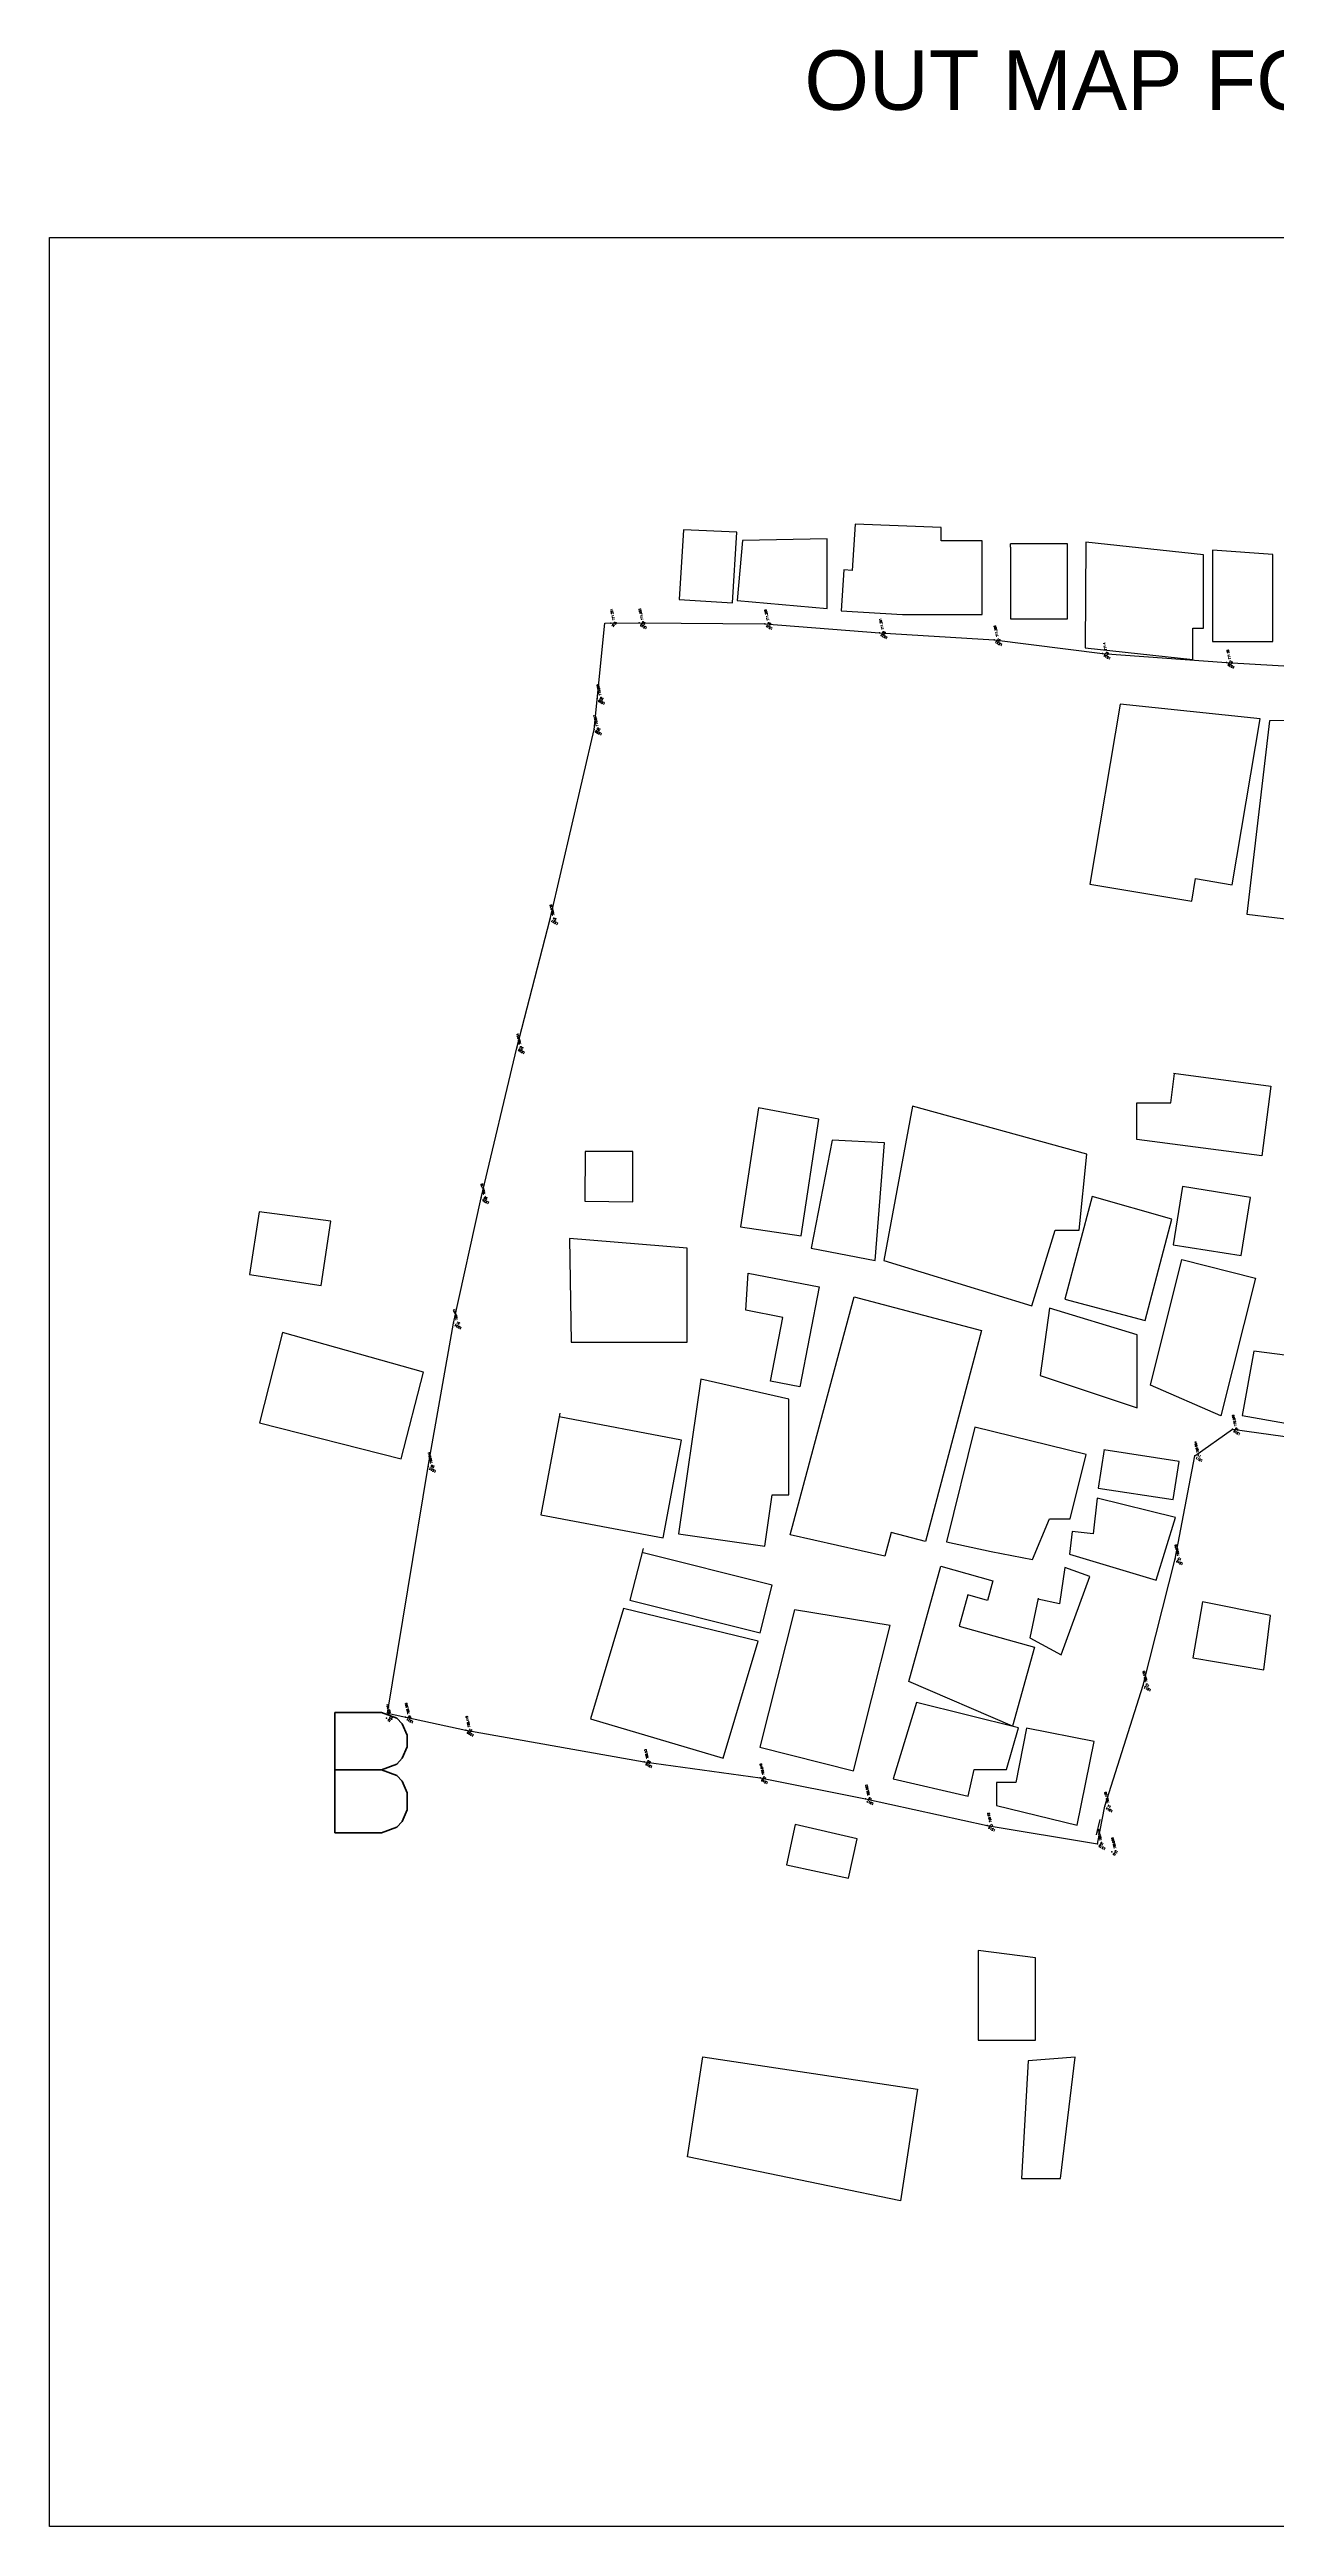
# Model space of a CAD drawing. Header units: millimetres. Extents: x 3197 to 59319, y 691 to 32741.
# Drawn here: x 18121 to 28293, y 12201 to 32741 of the extents above; entities that cross this region are included whole.
import ezdxf
from ezdxf.enums import TextEntityAlignment as Align

# ---------------------------------------------------------------- set-up
doc = ezdxf.new("R2010")
doc.units = ezdxf.units.MM
for name, color, linetype in [('Chainage_TXT', 7, 'Continuous'), ('Points', 7, 'Continuous'), ('Points-ELV', 6, 'Continuous'), ('Points-NUM', 4, 'Continuous'), ('Points-TXT', 3, 'Continuous')]:
    doc.layers.add(name, color=color, linetype=linetype)
doc.styles.add('romans', font='romans.shx')
doc.styles.get("Standard").update_dxf_attribs({"font": 'arial.ttf'})

# ---------------------------------------------------------------- blocks, each defined once
blk = doc.blocks.new('POINTS')
at = {"layer": 'Points'}
blk.add_line((0, 0), (0, 0), dxfattribs=at)
blk.add_point((0, 0), dxfattribs=at)
at = {"layer": 'Points-ELV', "style": 'romans'}
blk.add_attdef('ELEV', text='', height=1, rotation=45, dxfattribs=at).set_placement((0, 0), align=Align.BOTTOM_LEFT)
at = {"layer": 'Points-NUM', "style": 'romans'}
blk.add_attdef('PTNUM', text='', height=1, dxfattribs=at).set_placement((0, 0), align=Align.BOTTOM_RIGHT)
at = {"layer": 'Points-TXT', "style": 'romans'}
blk.add_attdef('DESC', text='', height=1, dxfattribs=at).set_placement((0, 0), align=Align.BOTTOM_RIGHT)

msp = doc.modelspace()

# ---------------------------------------------------------------- linework, layer by layer
at = {"color": 143, "true_color": 0x7aafdf}
for points in [[(20922, 18944), (21260, 20991), (21470, 22180), (21699, 23218), (21995, 24463), (22272, 25532), (22635, 27104), (22724, 27985)], [(22724, 27985), (23009, 27986), (24051, 27979), (25002, 27905), (25953, 27846), (26852, 27733), (27880, 27659), (28974, 27594), (29977, 27500), (31177, 27411), (34119, 27370), (36639, 26980)], [(20922, 18944), (21572, 18803), (23052, 18541), (24012, 18408), (24887, 18234), (25895, 18015), (26810, 17862), (26869, 18173), (27187, 19177), (27452, 20224), (27615, 21080), (27928, 21301), (29002, 21151), (30096, 20990), (31190, 20848), (32352, 20701), (33501, 20573), (34687, 20407), (35728, 20279), (36576, 20162), (37452, 20014)]]:
    msp.add_lwpolyline(points, dxfattribs=at)
at = {"layer": 'Chainage_TXT'}
for p, q in [((23378, 28758), (23340, 28182)), ((23820, 28738), (23378, 28758)), ((24799, 28806), (24774, 28421)), ((25513, 28778), (24799, 28806)), ((25513, 28668), (25513, 28778)), ((23782, 28153), (23820, 28738)), ((23867, 28670), (23823, 28172)), ((24568, 28685), (23867, 28670)), ((24568, 28105), (24568, 28685)), ((25853, 28668), (25513, 28668)), ((25853, 28056), (25853, 28668)), ((26561, 28642), (26089, 28642)), ((26089, 28614), (26089, 28642)), ((26089, 28614), (26089, 28020)), ((26561, 28020), (26561, 28642)), ((26713, 28655), (26708, 27781)), ((27687, 28551), (26713, 28655)), ((27763, 28590), (27763, 27833)), ((28263, 28554), (27763, 28590)), ((28263, 27833), (28263, 28554)), ((24705, 28426), (24683, 28088)), ((24774, 28421), (24705, 28426)), ((27687, 27943), (27687, 28551)), ((23340, 28182), (23782, 28153)), ((23823, 28172), (24568, 28105)), ((24683, 28088), (25192, 28056)), ((25192, 28056), (25649, 28056)), ((25649, 28056), (25853, 28056)), ((26089, 28020), (26561, 28020)), ((27600, 27682), (27600, 27943)), ((27600, 27943), (27687, 27943)), ((26708, 27781), (27600, 27682)), ((27763, 27833), (28263, 27833)), ((26996, 27314), (26745, 25821)), ((28158, 27191), (26996, 27314)), ((27927, 25815), (28158, 27191)), ((28236, 27174), (28047, 25571)), ((28658, 27178), (28236, 27174)), ((26745, 25821), (27592, 25679)), ((27592, 25679), (27623, 25866)), ((27623, 25866), (27927, 25815)), ((28047, 25571), (28507, 25517)), ((27417, 24007), (27449, 24250)), ((27439, 24252), (28247, 24145)), ((28247, 24145), (28171, 23567)), ((23998, 23965), (23850, 22979)), ((24498, 23871), (23998, 23965)), ((24353, 22903), (24498, 23871)), ((25275, 23979), (25038, 22698)), ((26720, 23580), (25275, 23979)), ((27136, 23703), (27136, 24007)), ((27136, 24007), (27417, 24007)), ((24609, 23698), (24436, 22802)), ((25043, 23674), (24609, 23698)), ((24967, 22700), (25043, 23674)), ((28171, 23567), (27136, 23703)), ((22562, 23602), (22559, 23190)), ((22956, 23602), (22562, 23602)), ((22956, 23187), (22956, 23602)), ((26656, 22950), (26720, 23580)), ((26764, 23230), (26539, 22378)), ((27426, 23041), (26764, 23230)), ((27514, 23314), (27436, 22828)), ((28079, 23222), (27514, 23314)), ((28001, 22742), (28079, 23222)), ((19859, 23103), (19778, 22583)), ((20454, 23025), (19859, 23103)), ((20372, 22491), (20454, 23025)), ((22559, 23190), (22956, 23187)), ((27204, 22202), (27426, 23041)), ((22432, 22881), (22446, 22022)), ((23406, 22802), (22432, 22881)), ((23406, 22022), (23406, 22802)), ((23850, 22979), (24353, 22903)), ((24436, 22802), (24967, 22700)), ((26266, 22323), (26457, 22950)), ((26457, 22950), (26656, 22950)), ((27436, 22828), (28001, 22742)), ((25038, 22698), (26266, 22323)), ((27248, 21666), (27508, 22707)), ((27508, 22707), (28119, 22554)), ((19778, 22583), (20372, 22491)), ((23894, 22286), (23914, 22595)), ((23914, 22595), (24502, 22480)), ((24502, 22480), (24340, 21651)), ((24532, 21434), (24792, 22398)), ((24792, 22398), (25847, 22119)), ((28119, 22554), (27833, 21410)), ((24201, 22227), (23894, 22286)), ((24097, 21698), (24201, 22227)), ((26412, 22305), (26333, 21745)), ((27138, 22084), (26412, 22305)), ((26539, 22378), (27204, 22202)), ((20052, 22102), (19861, 21354)), ((21220, 21772), (20052, 22102)), ((22446, 22022), (23406, 22022)), ((25847, 22119), (25384, 20368)), ((27138, 21477), (27138, 22084)), ((28106, 21946), (28010, 21414)), ((28981, 21836), (28106, 21946)), ((21037, 21054), (21220, 21772)), ((23520, 21714), (23334, 20433)), ((24251, 21550), (23520, 21714)), ((24340, 21651), (24097, 21698)), ((26333, 21745), (27138, 21477)), ((27833, 21410), (27248, 21666)), ((22352, 21434), (22193, 20591)), ((23361, 21210), (22346, 21402)), ((24251, 20756), (24251, 21550)), ((24260, 20425), (24532, 21434)), ((28010, 21414), (28878, 21258)), ((19861, 21354), (21037, 21054)), ((23208, 20399), (23361, 21210)), ((25791, 21317), (25558, 20367)), ((26715, 21090), (25791, 21317)), ((26584, 20556), (26715, 21090)), ((26864, 21131), (26815, 20811)), ((27486, 21033), (26863, 21128)), ((27437, 20716), (27486, 21033)), ((24050, 20329), (24112, 20756)), ((24112, 20756), (24251, 20756)), ((26815, 20811), (27437, 20716)), ((22193, 20591), (23208, 20399)), ((26270, 20219), (26411, 20556)), ((26411, 20556), (26584, 20556)), ((26806, 20728), (26774, 20433)), ((27455, 20567), (26806, 20728)), ((27297, 20047), (27455, 20567)), ((23334, 20433), (24050, 20329)), ((25046, 20247), (24260, 20425)), ((25098, 20444), (25046, 20247)), ((25384, 20368), (25098, 20444)), ((25558, 20367), (25928, 20285)), ((26599, 20452), (26578, 20264)), ((26774, 20433), (26599, 20452)), ((23041, 20312), (22933, 19882)), ((24112, 20007), (23032, 20278)), ((25244, 19207), (25510, 20164)), ((25510, 20164), (25942, 20044)), ((25928, 20285), (26270, 20219)), ((26539, 20154), (26495, 19853)), ((26746, 20079), (26539, 20154)), ((26578, 20264), (27297, 20047)), ((24013, 19612), (24112, 20007)), ((25735, 19926), (25663, 19666)), ((25897, 19881), (25735, 19926)), ((25942, 20044), (25897, 19881)), ((26509, 19428), (26746, 20079)), ((22878, 19814), (22606, 18899)), ((23995, 19542), (22878, 19814)), ((22933, 19882), (24013, 19612)), ((24298, 19801), (24011, 18662)), ((25090, 19671), (24298, 19801)), ((26316, 19899), (26247, 19571)), ((26495, 19853), (26314, 19891)), ((27679, 19869), (27600, 19405)), ((28243, 19755), (27679, 19869)), ((28189, 19305), (28243, 19755)), ((23706, 18571), (23995, 19542)), ((24787, 18466), (25090, 19671)), ((25663, 19666), (26286, 19493)), ((26247, 19571), (26509, 19428)), ((26286, 19493), (26104, 18837)), ((27600, 19405), (28189, 19305)), ((26104, 18837), (25244, 19207)), ((22606, 18899), (23706, 18571)), ((25308, 19035), (25115, 18402)), ((26154, 18825), (25308, 19035)), ((26056, 18477), (26154, 18825)), ((26104, 18837), (26104, 18837)), ((26221, 18822), (26131, 18370)), ((26781, 18710), (26221, 18822)), ((26642, 18016), (26781, 18710)), ((24011, 18662), (24787, 18466)), ((25115, 18402), (25736, 18257)), ((25736, 18257), (25788, 18477)), ((25788, 18477), (26056, 18477)), ((26131, 18370), (25972, 18370)), ((25972, 18370), (25972, 18179)), ((25972, 18179), (26642, 18016)), ((24303, 18023), (24230, 17688)), ((24817, 17902), (24303, 18023)), ((24746, 17576), (24817, 17902)), ((24230, 17688), (24746, 17576)), ((25820, 16976), (25820, 16233)), ((26296, 16915), (25820, 16976)), ((26296, 16233), (26296, 16915)), ((25820, 16233), (26296, 16233)), ((23411, 15267), (23537, 16096)), ((23537, 16096), (25316, 15826)), ((26235, 16062), (26180, 15087)), ((26625, 16092), (26235, 16062)), ((26503, 15087), (26625, 16092)), ((25316, 15826), (25176, 14901)), ((25176, 14901), (23411, 15267)), ((26180, 15087), (26503, 15087))]:
    msp.add_line(p, q, dxfattribs=at)
at = {"layer": 'Chainage_TXT', "color": 177, "true_color": 0x293189}
msp.add_line((26829, 18063), (26799, 17937), dxfattribs=at)
at = {"layer": 'Chainage_TXT', "color": 0}
msp.add_lwpolyline([(18121, 31182), (45771, 31182), (45771, 12201), (18121, 12201)], close=True, dxfattribs=at)

# ---------------------------------------------------------------- block references
at = {"layer": 'Points', "linetype": 'Continuous'}
ref = msp.add_blockref('POINTS', (22773, 27985, -14), dxfattribs=dict(at, xscale=-68.83159298740166, yscale=68.83159298740163, zscale=68.83159298740163, rotation=329.0980723058464))
ref.add_attrib('PTNUM', '57', dxfattribs={"layer": 'Points-NUM', "height": 17.2, "rotation": 149.0981, "style": 'romans'}).set_placement((22804, 28005, -14), align=Align.BOTTOM_RIGHT)
ref.add_attrib('DESC', 'I4', dxfattribs={"layer": 'Points-TXT', "height": 17.2, "rotation": 149.0981, "style": 'romans'}).set_placement((22791, 27983, -14), align=Align.BOTTOM_RIGHT)
ref.add_attrib('ELEV', '771.251', dxfattribs={"layer": 'Points-ELV', "height": 17.2, "rotation": 104.0981, "style": 'romans'}).set_placement((22814, 28014, -14), align=Align.BOTTOM_LEFT)
ref = msp.add_blockref('POINTS', (23009, 27986, -17), dxfattribs=dict(at, xscale=-68.83159298740166, yscale=68.83159298740163, zscale=68.83159298740163, rotation=329.0980723058464))
ref.add_attrib('PTNUM', '58', dxfattribs={"layer": 'Points-NUM', "height": 17.2, "rotation": 149.0981, "style": 'romans'}).set_placement((23040, 28005, -17), align=Align.BOTTOM_RIGHT)
ref.add_attrib('DESC', 'LS30', dxfattribs={"layer": 'Points-TXT', "height": 17.2, "rotation": 149.0981, "style": 'romans'}).set_placement((23027, 27983, -17), align=Align.BOTTOM_RIGHT)
ref.add_attrib('ELEV', '771.203', dxfattribs={"layer": 'Points-ELV', "height": 17.2, "rotation": 104.0981, "style": 'romans'}).set_placement((23050, 28015, -17), align=Align.BOTTOM_LEFT)
ref = msp.add_blockref('POINTS', (24051, 27979, -10), dxfattribs=dict(at, xscale=-68.83159298740166, yscale=68.83159298740163, zscale=68.83159298740163, rotation=329.0980723058464))
ref.add_attrib('PTNUM', '59', dxfattribs={"layer": 'Points-NUM', "height": 17.2, "rotation": 149.0981, "style": 'romans'}).set_placement((24082, 27999, -10), align=Align.BOTTOM_RIGHT)
ref.add_attrib('DESC', 'LS31', dxfattribs={"layer": 'Points-TXT', "height": 17.2, "rotation": 149.0981, "style": 'romans'}).set_placement((24069, 27977, -10), align=Align.BOTTOM_RIGHT)
ref.add_attrib('ELEV', '771.309', dxfattribs={"layer": 'Points-ELV', "height": 17.2, "rotation": 104.0981, "style": 'romans'}).set_placement((24092, 28009, -10), align=Align.BOTTOM_LEFT)
ref = msp.add_blockref('POINTS', (25002, 27905, -6), dxfattribs=dict(at, xscale=-68.83159298740166, yscale=68.83159298740163, zscale=68.83159298740163, rotation=329.0980723058464))
ref.add_attrib('PTNUM', '60', dxfattribs={"layer": 'Points-NUM', "height": 17.2, "rotation": 149.0981, "style": 'romans'}).set_placement((25034, 27924, -6), align=Align.BOTTOM_RIGHT)
ref.add_attrib('DESC', 'LS32', dxfattribs={"layer": 'Points-TXT', "height": 17.2, "rotation": 149.0981, "style": 'romans'}).set_placement((25021, 27902, -6), align=Align.BOTTOM_RIGHT)
ref.add_attrib('ELEV', '771.361', dxfattribs={"layer": 'Points-ELV', "height": 17.2, "rotation": 104.0981, "style": 'romans'}).set_placement((25043, 27934, -6), align=Align.BOTTOM_LEFT)
ref = msp.add_blockref('POINTS', (25953, 27846, -4), dxfattribs=dict(at, xscale=-68.83159298740166, yscale=68.83159298740163, zscale=68.83159298740163, rotation=329.0980723058464))
ref.add_attrib('PTNUM', '61', dxfattribs={"layer": 'Points-NUM', "height": 17.2, "rotation": 149.0981, "style": 'romans'}).set_placement((25985, 27865, -4), align=Align.BOTTOM_RIGHT)
ref.add_attrib('DESC', 'LS33', dxfattribs={"layer": 'Points-TXT', "height": 17.2, "rotation": 149.0981, "style": 'romans'}).set_placement((25972, 27843, -4), align=Align.BOTTOM_RIGHT)
ref.add_attrib('ELEV', '771.396', dxfattribs={"layer": 'Points-ELV', "height": 17.2, "rotation": 104.0981, "style": 'romans'}).set_placement((25994, 27875, -4), align=Align.BOTTOM_LEFT)
ref = msp.add_blockref('POINTS', (26852, 27733, -3), dxfattribs=dict(at, xscale=-68.83159298740166, yscale=68.83159298740163, zscale=68.83159298740163, rotation=329.0980723058464))
ref.add_attrib('PTNUM', '62', dxfattribs={"layer": 'Points-NUM', "height": 17.2, "rotation": 149.0981, "style": 'romans'}).set_placement((26884, 27753, -3), align=Align.BOTTOM_RIGHT)
ref.add_attrib('DESC', 'LS34', dxfattribs={"layer": 'Points-TXT', "height": 17.2, "rotation": 149.0981, "style": 'romans'}).set_placement((26870, 27731, -3), align=Align.BOTTOM_RIGHT)
ref.add_attrib('ELEV', '771.4', dxfattribs={"layer": 'Points-ELV', "height": 17.2, "rotation": 104.0981, "style": 'romans'}).set_placement((26893, 27762, -3), align=Align.BOTTOM_LEFT)
ref = msp.add_blockref('POINTS', (27880, 27659, 9), dxfattribs=dict(at, xscale=-68.83159298740166, yscale=68.83159298740163, zscale=68.83159298740163, rotation=329.0980723058464))
ref.add_attrib('PTNUM', '63', dxfattribs={"layer": 'Points-NUM', "height": 17.2, "rotation": 149.0981, "style": 'romans'}).set_placement((27911, 27679, 9), align=Align.BOTTOM_RIGHT)
ref.add_attrib('DESC', 'LS35', dxfattribs={"layer": 'Points-TXT', "height": 17.2, "rotation": 149.0981, "style": 'romans'}).set_placement((27898, 27656, 9), align=Align.BOTTOM_RIGHT)
ref.add_attrib('ELEV', '771.58', dxfattribs={"layer": 'Points-ELV', "height": 17.2, "rotation": 104.0981, "style": 'romans'}).set_placement((27921, 27688, 9), align=Align.BOTTOM_LEFT)
ref = msp.add_blockref('POINTS', (22660, 27359, -39), dxfattribs=dict(at, xscale=-68.83159298740166, yscale=68.83159298740163, zscale=68.83159298740163, rotation=329.0980723058464))
ref.add_attrib('PTNUM', '56', dxfattribs={"layer": 'Points-NUM', "height": 17.2, "rotation": 149.0981, "style": 'romans'}).set_placement((22692, 27378, -39), align=Align.BOTTOM_RIGHT)
ref.add_attrib('DESC', 'LS29', dxfattribs={"layer": 'Points-TXT', "height": 17.2, "rotation": 149.0981, "style": 'romans'}).set_placement((22679, 27356, -39), align=Align.BOTTOM_RIGHT)
ref.add_attrib('ELEV', '770.885', dxfattribs={"layer": 'Points-ELV', "height": 17.2, "rotation": 104.0981, "style": 'romans'}).set_placement((22701, 27388, -39), align=Align.BOTTOM_LEFT)
ref = msp.add_blockref('POINTS', (22635, 27104, -41), dxfattribs=dict(at, xscale=-68.83159298740166, yscale=68.83159298740163, zscale=68.83159298740163, rotation=329.0980723058464))
ref.add_attrib('PTNUM', '55', dxfattribs={"layer": 'Points-NUM', "height": 17.2, "rotation": 149.0981, "style": 'romans'}).set_placement((22666, 27124, -41), align=Align.BOTTOM_RIGHT)
ref.add_attrib('DESC', 'LS28', dxfattribs={"layer": 'Points-TXT', "height": 17.2, "rotation": 149.0981, "style": 'romans'}).set_placement((22653, 27102, -41), align=Align.BOTTOM_RIGHT)
ref.add_attrib('ELEV', '770.857', dxfattribs={"layer": 'Points-ELV', "height": 17.2, "rotation": 104.0981, "style": 'romans'}).set_placement((22676, 27133, -41), align=Align.BOTTOM_LEFT)
ref = msp.add_blockref('POINTS', (22272, 25532, -104), dxfattribs=dict(at, xscale=-68.83159298740166, yscale=68.83159298740163, zscale=68.83159298740163, rotation=329.0980723058464))
ref.add_attrib('PTNUM', '54', dxfattribs={"layer": 'Points-NUM', "height": 17.2, "rotation": 149.0981, "style": 'romans'}).set_placement((22303, 25552, -104), align=Align.BOTTOM_RIGHT)
ref.add_attrib('DESC', 'LS27', dxfattribs={"layer": 'Points-TXT', "height": 17.2, "rotation": 149.0981, "style": 'romans'}).set_placement((22290, 25530, -104), align=Align.BOTTOM_RIGHT)
ref.add_attrib('ELEV', '769.936', dxfattribs={"layer": 'Points-ELV', "height": 17.2, "rotation": 104.0981, "style": 'romans'}).set_placement((22313, 25561, -104), align=Align.BOTTOM_LEFT)
ref = msp.add_blockref('POINTS', (21995, 24463, -124), dxfattribs=dict(at, xscale=-68.83159298740166, yscale=68.83159298740163, zscale=68.83159298740163, rotation=329.0980723058464))
ref.add_attrib('PTNUM', '53', dxfattribs={"layer": 'Points-NUM', "height": 17.2, "rotation": 149.0981, "style": 'romans'}).set_placement((22027, 24482, -124), align=Align.BOTTOM_RIGHT)
ref.add_attrib('DESC', 'LS26', dxfattribs={"layer": 'Points-TXT', "height": 17.2, "rotation": 149.0981, "style": 'romans'}).set_placement((22014, 24460, -124), align=Align.BOTTOM_RIGHT)
ref.add_attrib('ELEV', '769.654', dxfattribs={"layer": 'Points-ELV', "height": 17.2, "rotation": 104.0981, "style": 'romans'}).set_placement((22036, 24492, -124), align=Align.BOTTOM_LEFT)
ref = msp.add_blockref('POINTS', (21699, 23218, -139), dxfattribs=dict(at, xscale=-68.83159298740166, yscale=68.83159298740163, zscale=68.83159298740163, rotation=329.0980723058464))
ref.add_attrib('PTNUM', '52', dxfattribs={"layer": 'Points-NUM', "height": 17.2, "rotation": 149.0981, "style": 'romans'}).set_placement((21731, 23237, -139), align=Align.BOTTOM_RIGHT)
ref.add_attrib('DESC', 'LS25', dxfattribs={"layer": 'Points-TXT', "height": 17.2, "rotation": 149.0981, "style": 'romans'}).set_placement((21718, 23215, -139), align=Align.BOTTOM_RIGHT)
ref.add_attrib('ELEV', '769.428', dxfattribs={"layer": 'Points-ELV', "height": 17.2, "rotation": 104.0981, "style": 'romans'}).set_placement((21740, 23247, -139), align=Align.BOTTOM_LEFT)
ref = msp.add_blockref('POINTS', (21470, 22180, -141), dxfattribs=dict(at, xscale=-68.83159298740166, yscale=68.83159298740163, zscale=68.83159298740163, rotation=329.0980723058464))
ref.add_attrib('PTNUM', '51', dxfattribs={"layer": 'Points-NUM', "height": 17.2, "rotation": 149.0981, "style": 'romans'}).set_placement((21502, 22200, -141), align=Align.BOTTOM_RIGHT)
ref.add_attrib('DESC', 'LS24', dxfattribs={"layer": 'Points-TXT', "height": 17.2, "rotation": 149.0981, "style": 'romans'}).set_placement((21489, 22177, -141), align=Align.BOTTOM_RIGHT)
ref.add_attrib('ELEV', '769.401', dxfattribs={"layer": 'Points-ELV', "height": 17.2, "rotation": 104.0981, "style": 'romans'}).set_placement((21511, 22209, -141), align=Align.BOTTOM_LEFT)
ref = msp.add_blockref('POINTS', (27928, 21301, -95), dxfattribs=dict(at, xscale=-68.97143556029435, yscale=68.97143556029435, zscale=68.97143556029435, rotation=329.0980723058464))
ref.add_attrib('PTNUM', '10', dxfattribs={"layer": 'Points-NUM', "height": 17.2, "rotation": 149.0981, "style": 'romans'}).set_placement((27960, 21320, -95), align=Align.BOTTOM_RIGHT)
ref.add_attrib('DESC', 'LS10', dxfattribs={"layer": 'Points-TXT', "height": 17.2, "rotation": 149.0981, "style": 'romans'}).set_placement((27946, 21298, -95), align=Align.BOTTOM_RIGHT)
ref.add_attrib('ELEV', '770.069', dxfattribs={"layer": 'Points-ELV', "height": 17.2, "rotation": 104.0981, "style": 'romans'}).set_placement((27969, 21330, -95), align=Align.BOTTOM_LEFT)
ref = msp.add_blockref('POINTS', (27615, 21080, -102), dxfattribs=dict(at, xscale=-68.97143556029435, yscale=68.97143556029435, zscale=68.97143556029435, rotation=329.0980723058464))
ref.add_attrib('PTNUM', '11', dxfattribs={"layer": 'Points-NUM', "height": 17.2, "rotation": 149.0981, "style": 'romans'}).set_placement((27647, 21099, -102), align=Align.BOTTOM_RIGHT)
ref.add_attrib('DESC', 'LS11', dxfattribs={"layer": 'Points-TXT', "height": 17.2, "rotation": 149.0981, "style": 'romans'}).set_placement((27633, 21077, -102), align=Align.BOTTOM_RIGHT)
ref.add_attrib('ELEV', '769.964', dxfattribs={"layer": 'Points-ELV', "height": 17.2, "rotation": 104.0981, "style": 'romans'}).set_placement((27656, 21109, -102), align=Align.BOTTOM_LEFT)
ref = msp.add_blockref('POINTS', (21260, 20991, -166), dxfattribs=dict(at, xscale=-68.83159298740166, yscale=68.83159298740163, zscale=68.83159298740163, rotation=329.0980723058464))
ref.add_attrib('PTNUM', '50', dxfattribs={"layer": 'Points-NUM', "height": 17.2, "rotation": 149.0981, "style": 'romans'}).set_placement((21291, 21011, -166), align=Align.BOTTOM_RIGHT)
ref.add_attrib('DESC', 'LS23', dxfattribs={"layer": 'Points-TXT', "height": 17.2, "rotation": 149.0981, "style": 'romans'}).set_placement((21278, 20988, -166), align=Align.BOTTOM_RIGHT)
ref.add_attrib('ELEV', '769.044', dxfattribs={"layer": 'Points-ELV', "height": 17.2, "rotation": 104.0981, "style": 'romans'}).set_placement((21301, 21020, -166), align=Align.BOTTOM_LEFT)
ref = msp.add_blockref('POINTS', (27452, 20224, -125), dxfattribs=dict(at, xscale=-68.97143556029435, yscale=68.97143556029435, zscale=68.97143556029435, rotation=329.0980723058464))
ref.add_attrib('PTNUM', '12', dxfattribs={"layer": 'Points-NUM', "height": 17.2, "rotation": 149.0981, "style": 'romans'}).set_placement((27484, 20243, -125), align=Align.BOTTOM_RIGHT)
ref.add_attrib('DESC', 'LS12', dxfattribs={"layer": 'Points-TXT', "height": 17.2, "rotation": 149.0981, "style": 'romans'}).set_placement((27471, 20221, -125), align=Align.BOTTOM_RIGHT)
ref.add_attrib('ELEV', '769.629', dxfattribs={"layer": 'Points-ELV', "height": 17.2, "rotation": 104.0981, "style": 'romans'}).set_placement((27494, 20253, -125), align=Align.BOTTOM_LEFT)
ref = msp.add_blockref('POINTS', (27187, 19177, -145), dxfattribs=dict(at, xscale=-68.97143556029435, yscale=68.97143556029435, zscale=68.97143556029435, rotation=329.0980723058464))
ref.add_attrib('PTNUM', '13', dxfattribs={"layer": 'Points-NUM', "height": 17.2, "rotation": 149.0981, "style": 'romans'}).set_placement((27218, 19197, -145), align=Align.BOTTOM_RIGHT)
ref.add_attrib('DESC', 'LS13', dxfattribs={"layer": 'Points-TXT', "height": 17.2, "rotation": 149.0981, "style": 'romans'}).set_placement((27205, 19175, -145), align=Align.BOTTOM_RIGHT)
ref.add_attrib('ELEV', '769.335', dxfattribs={"layer": 'Points-ELV', "height": 17.2, "rotation": 104.0981, "style": 'romans'}).set_placement((27228, 19206, -145), align=Align.BOTTOM_LEFT)
ref = msp.add_blockref('POINTS', (20915, 18905, -224), dxfattribs=dict(at, xscale=-68.97143556029435, yscale=68.97143556029435, zscale=68.97143556029435, rotation=329.0980723058464))
ref.add_attrib('PTNUM', '22', dxfattribs={"layer": 'Points-NUM', "height": 17.2, "rotation": 149.0981, "style": 'romans'}).set_placement((20947, 18925, -224), align=Align.BOTTOM_RIGHT)
ref.add_attrib('DESC', 'I3', dxfattribs={"layer": 'Points-TXT', "height": 17.2, "rotation": 149.0981, "style": 'romans'}).set_placement((20934, 18903, -224), align=Align.BOTTOM_RIGHT)
ref.add_attrib('ELEV', '768.191', dxfattribs={"layer": 'Points-ELV', "height": 17.2, "rotation": 104.0981, "style": 'romans'}).set_placement((20957, 18934, -224), align=Align.BOTTOM_LEFT)
ref = msp.add_blockref('POINTS', (21071, 18912, -212), dxfattribs=dict(at, xscale=-68.97143556029435, yscale=68.97143556029435, zscale=68.97143556029435, rotation=329.0980723058464))
ref.add_attrib('PTNUM', '48', dxfattribs={"layer": 'Points-NUM', "height": 17.2, "rotation": 149.0981, "style": 'romans'}).set_placement((21103, 18931, -212), align=Align.BOTTOM_RIGHT)
ref.add_attrib('DESC', 'LS21', dxfattribs={"layer": 'Points-TXT', "height": 17.2, "rotation": 149.0981, "style": 'romans'}).set_placement((21090, 18909, -212), align=Align.BOTTOM_RIGHT)
ref.add_attrib('ELEV', '768.366', dxfattribs={"layer": 'Points-ELV', "height": 17.2, "rotation": 104.0981, "style": 'romans'}).set_placement((21112, 18941, -212), align=Align.BOTTOM_LEFT)
ref = msp.add_blockref('POINTS', (21572, 18803, -209), dxfattribs=dict(at, xscale=-68.97143556029435, yscale=68.97143556029435, zscale=68.97143556029435, rotation=329.0980723058464))
ref.add_attrib('PTNUM', '21', dxfattribs={"layer": 'Points-NUM', "height": 17.2, "rotation": 149.0981, "style": 'romans'}).set_placement((21604, 18822, -209), align=Align.BOTTOM_RIGHT)
ref.add_attrib('DESC', 'LS20', dxfattribs={"layer": 'Points-TXT', "height": 17.2, "rotation": 149.0981, "style": 'romans'}).set_placement((21591, 18800, -209), align=Align.BOTTOM_RIGHT)
ref.add_attrib('ELEV', '768.419', dxfattribs={"layer": 'Points-ELV', "height": 17.2, "rotation": 104.0981, "style": 'romans'}).set_placement((21614, 18832, -209), align=Align.BOTTOM_LEFT)
ref = msp.add_blockref('POINTS', (23052, 18541, -201), dxfattribs=dict(at, xscale=-68.97143556029435, yscale=68.97143556029435, zscale=68.97143556029435, rotation=329.0980723058464))
ref.add_attrib('PTNUM', '20', dxfattribs={"layer": 'Points-NUM', "height": 17.2, "rotation": 149.0981, "style": 'romans'}).set_placement((23084, 18560, -201), align=Align.BOTTOM_RIGHT)
ref.add_attrib('DESC', 'LS19', dxfattribs={"layer": 'Points-TXT', "height": 17.2, "rotation": 149.0981, "style": 'romans'}).set_placement((23071, 18538, -201), align=Align.BOTTOM_RIGHT)
ref.add_attrib('ELEV', '768.53', dxfattribs={"layer": 'Points-ELV', "height": 17.2, "rotation": 104.0981, "style": 'romans'}).set_placement((23093, 18570, -201), align=Align.BOTTOM_LEFT)
ref = msp.add_blockref('POINTS', (24012, 18408, -179), dxfattribs=dict(at, xscale=-68.97143556029435, yscale=68.97143556029435, zscale=68.97143556029435, rotation=329.0980723058464))
ref.add_attrib('PTNUM', '19', dxfattribs={"layer": 'Points-NUM', "height": 17.2, "rotation": 149.0981, "style": 'romans'}).set_placement((24043, 18427, -179), align=Align.BOTTOM_RIGHT)
ref.add_attrib('DESC', 'LS18', dxfattribs={"layer": 'Points-TXT', "height": 17.2, "rotation": 149.0981, "style": 'romans'}).set_placement((24030, 18405, -179), align=Align.BOTTOM_RIGHT)
ref.add_attrib('ELEV', '768.849', dxfattribs={"layer": 'Points-ELV', "height": 17.2, "rotation": 104.0981, "style": 'romans'}).set_placement((24053, 18437, -179), align=Align.BOTTOM_LEFT)
ref = msp.add_blockref('POINTS', (24887, 18234, -170), dxfattribs=dict(at, xscale=-68.97143556029435, yscale=68.97143556029435, zscale=68.97143556029435, rotation=329.0980723058464))
ref.add_attrib('PTNUM', '18', dxfattribs={"layer": 'Points-NUM', "height": 17.2, "rotation": 149.0981, "style": 'romans'}).set_placement((24919, 18254, -170), align=Align.BOTTOM_RIGHT)
ref.add_attrib('DESC', 'LS17', dxfattribs={"layer": 'Points-TXT', "height": 17.2, "rotation": 149.0981, "style": 'romans'}).set_placement((24906, 18231, -170), align=Align.BOTTOM_RIGHT)
ref.add_attrib('ELEV', '768.982', dxfattribs={"layer": 'Points-ELV', "height": 17.2, "rotation": 104.0981, "style": 'romans'}).set_placement((24928, 18263, -170), align=Align.BOTTOM_LEFT)
ref = msp.add_blockref('POINTS', (26869, 18173, -161), dxfattribs=dict(at, xscale=-68.97143556029435, yscale=68.97143556029435, zscale=68.97143556029435, rotation=329.0980723058464))
ref.add_attrib('PTNUM', '14', dxfattribs={"layer": 'Points-NUM', "height": 17.2, "rotation": 149.0981, "style": 'romans'}).set_placement((26901, 18193, -161), align=Align.BOTTOM_RIGHT)
ref.add_attrib('DESC', 'LS14', dxfattribs={"layer": 'Points-TXT', "height": 17.2, "rotation": 149.0981, "style": 'romans'}).set_placement((26888, 18171, -161), align=Align.BOTTOM_RIGHT)
ref.add_attrib('ELEV', '769.108', dxfattribs={"layer": 'Points-ELV', "height": 17.2, "rotation": 104.0981, "style": 'romans'}).set_placement((26911, 18203, -161), align=Align.BOTTOM_LEFT)
ref = msp.add_blockref('POINTS', (25895, 18015, -167), dxfattribs=dict(at, xscale=-68.97143556029435, yscale=68.97143556029435, zscale=68.97143556029435, rotation=329.0980723058464))
ref.add_attrib('PTNUM', '17', dxfattribs={"layer": 'Points-NUM', "height": 17.2, "rotation": 149.0981, "style": 'romans'}).set_placement((25927, 18035, -167), align=Align.BOTTOM_RIGHT)
ref.add_attrib('DESC', 'LS16', dxfattribs={"layer": 'Points-TXT', "height": 17.2, "rotation": 149.0981, "style": 'romans'}).set_placement((25914, 18012, -167), align=Align.BOTTOM_RIGHT)
ref.add_attrib('ELEV', '769.02', dxfattribs={"layer": 'Points-ELV', "height": 17.2, "rotation": 104.0981, "style": 'romans'}).set_placement((25937, 18044, -167), align=Align.BOTTOM_LEFT)
ref = msp.add_blockref('POINTS', (26810, 17862, -160), dxfattribs=dict(at, xscale=-68.97143556029435, yscale=68.97143556029435, zscale=68.97143556029435, rotation=329.0980723058464))
ref.add_attrib('PTNUM', '16', dxfattribs={"layer": 'Points-NUM', "height": 17.2, "rotation": 149.0981, "style": 'romans'}).set_placement((26841, 17882, -160), align=Align.BOTTOM_RIGHT)
ref.add_attrib('DESC', 'LS15', dxfattribs={"layer": 'Points-TXT', "height": 17.2, "rotation": 149.0981, "style": 'romans'}).set_placement((26828, 17860, -160), align=Align.BOTTOM_RIGHT)
ref.add_attrib('ELEV', '769.118', dxfattribs={"layer": 'Points-ELV', "height": 17.2, "rotation": 104.0981, "style": 'romans'}).set_placement((26851, 17892, -160), align=Align.BOTTOM_LEFT)
ref = msp.add_blockref('POINTS', (26928, 17796, -164), dxfattribs=dict(at, xscale=-68.97143556029435, yscale=68.97143556029435, zscale=68.97143556029435, rotation=329.0980723058464))
ref.add_attrib('PTNUM', '15', dxfattribs={"layer": 'Points-NUM', "height": 17.2, "rotation": 149.0981, "style": 'romans'}).set_placement((26959, 17815, -164), align=Align.BOTTOM_RIGHT)
ref.add_attrib('DESC', 'I2', dxfattribs={"layer": 'Points-TXT', "height": 17.2, "rotation": 149.0981, "style": 'romans'}).set_placement((26946, 17793, -164), align=Align.BOTTOM_RIGHT)
ref.add_attrib('ELEV', '769.069', dxfattribs={"layer": 'Points-ELV', "height": 17.2, "rotation": 104.0981, "style": 'romans'}).set_placement((26969, 17825, -164), align=Align.BOTTOM_LEFT)

# ---------------------------------------------------------------- texts
at = {"color": 0, "insert": (24379, 32734), "char_height": 492.66, "attachment_point": 1}
msp.add_mtext_dynamic_manual_height_columns('OUT MAP FOR WATER SUPPLY', width=12922.72, gutter_width=4.93, heights=[0], dxfattribs=at)
at = {"layer": 'Chainage_TXT', "insert": (20315, 18952), "char_height": 1000, "attachment_point": 1, "style": 'romans'}
msp.add_mtext_dynamic_manual_height_columns('B', width=698.78, gutter_width=12.5, heights=[0], dxfattribs=at)

doc.saveas('drawing.dxf')
